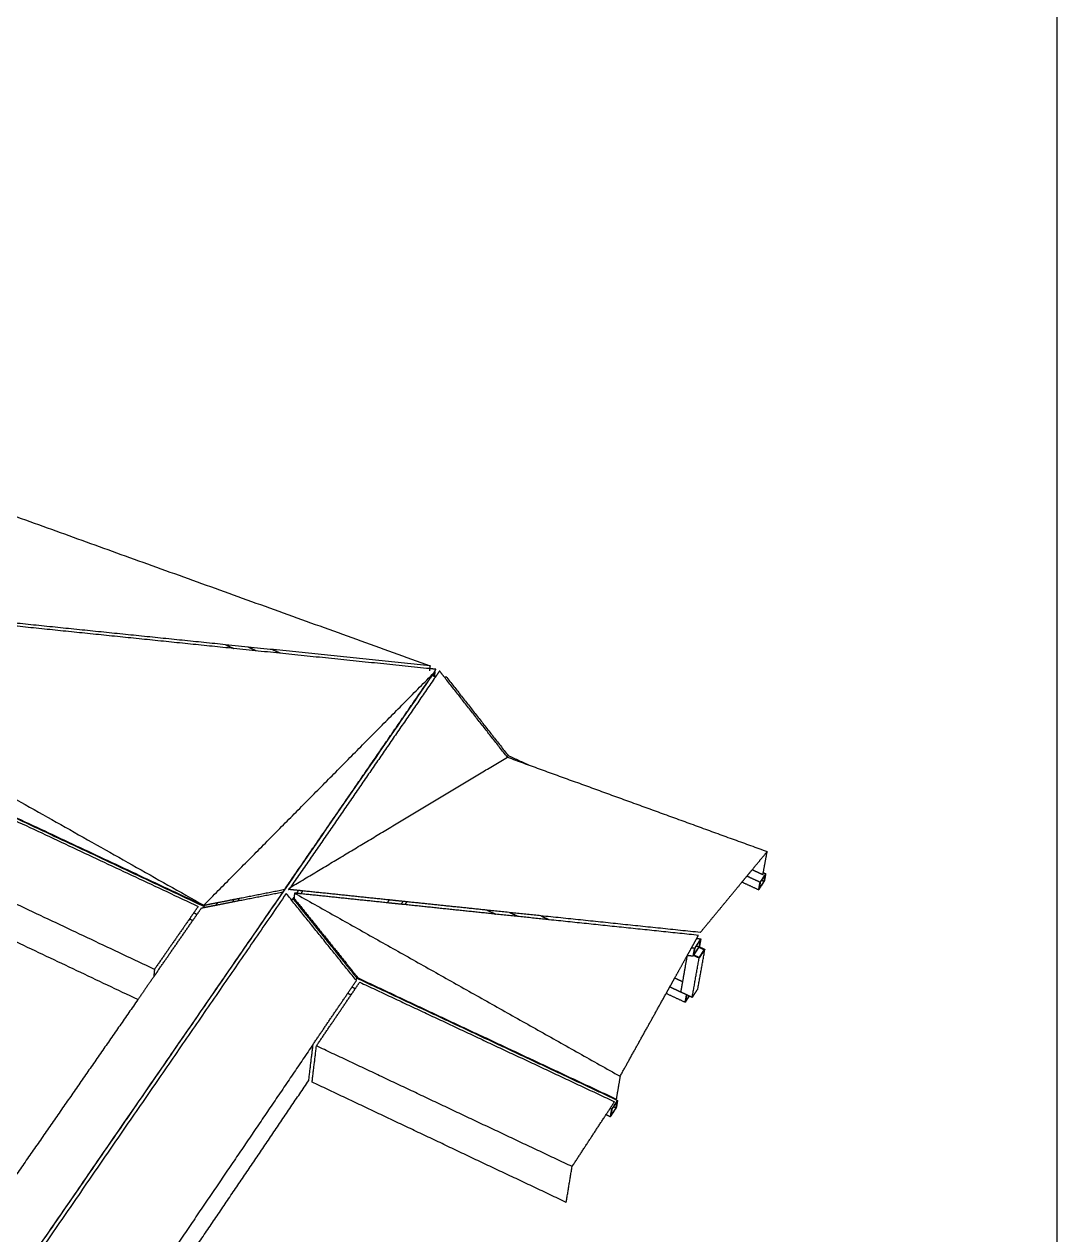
# Model space of a CAD drawing. Header units: millimetres. Extents: x 7297 to 60227, y -7497 to 19324.
# Drawn here: x 44932 to 47721, y 9926 to 13197 of the extents above; entities that cross this region are included whole.
import ezdxf

# ---------------------------------------------------------------- set-up
doc = ezdxf.new("R2010")
doc.units = ezdxf.units.MM
doc.layers.add('Make2D_PANEL', color=252, linetype='Continuous')
doc.layers.add('NS_FORM', color=7, linetype='Continuous')
doc.layers.add('Make2D_PIPE', color=7, linetype='Continuous', true_color=0xbf3f3f)

msp = doc.modelspace()

# ---------------------------------------------------------------- linework, layer by layer
at = {"layer": 'Make2D_PANEL'}
for points, weights, degree in [([(44495.59, 12015.99), (45251.41, 11743.54), (46028.35, 11463.48)], [38127.7897149, 37609.7964923, 37091.8032697], 2), ([(44495.59, 12015.99), (45251.41, 11743.54), (46028.35, 11463.48)], [38127.7897149, 37609.7964923, 37091.8032697], 2), ([(43896.12, 11674.54), (44651.93, 11248.13), (45417.23, 10816.37)], [37315.3575825, 37084.1254618, 36852.8933411], 2), ([(45476.14, 11520.19), (45008.93, 11568.17), (44542.98, 11616.02)], [37151.6056663, 37202.3546148, 37253.1035632], 2), ([(45476.14, 11520.19), (45008.93, 11568.17), (44542.98, 11616.02)], [37151.6056663, 37202.3546148, 37253.1035632], 2), ([(45498.41, 11509.96), (45031.02, 11557.97), (44564.91, 11605.85)], [37140.8003722, 37191.5492484, 37242.2981246], 2), ([(45498.41, 11509.96), (45031.02, 11557.97), (44564.91, 11605.85)], [37140.8003722, 37191.5492484, 37242.2981246], 2), ([(46028.35, 11463.48), (45752.03, 11491.86), (45476.14, 11520.19)], [37091.8032697, 37121.704468, 37151.6056663], 2), ([(46027.32, 11455.63), (45762.66, 11482.82), (45498.41, 11509.96)], [37083.5364457, 37112.1684089, 37140.8003722], 2), ([(45624.09, 11497.05), (45612.94, 11502.17), (45601.79, 11507.29)], [37568.1805472, 37573.6466511, 37579.112755], 2), ([(46028.35, 11463.48), (46027.43, 11456.48), (46026.52, 11449.49)], [37091.8032697, 37105.7803751, 37119.7574806], 2), ([(46028.35, 11463.48), (46027.43, 11456.48), (46026.52, 11449.49)], [37091.8032697, 37105.7803751, 37119.7574806], 2), ([(46044.19, 11453.9), (46035.76, 11454.77), (46027.32, 11455.63)], [37081.7136188, 37082.6250322, 37083.5364457], 2), ([(46044.19, 11453.9), (46035.76, 11454.77), (46027.32, 11455.63)], [37081.7136188, 37082.6250322, 37083.5364457], 2), ([(46039.46, 11445.57), (46041.04, 11448.35), (46042.61, 11451.12), (46044.19, 11453.9)], [37078.4840561, 37079.560577, 37080.6370979, 37081.7136188], 3), ([(46039.46, 11445.57), (46041.04, 11448.35), (46042.61, 11451.12), (46044.19, 11453.9)], [37078.4840561, 37079.560577, 37080.6370979, 37081.7136188], 3), ([(46054.07, 11449.52), (46048.41, 11441.29), (46042.74, 11433.06)], [37083.4525382, 37074.79873, 37066.1449217], 2), ([(46054.07, 11449.52), (46048.41, 11441.29), (46042.74, 11433.06)], [37083.4525382, 37074.79873, 37066.1449217], 2), ([(46068.73, 11430.86), (46061.4, 11440.19), (46054.07, 11449.52)], [37098.2046015, 37090.8285699, 37083.4525382], 2), ([(46068.73, 11430.86), (46061.4, 11440.19), (46054.07, 11449.52)], [37098.2046015, 37090.8285699, 37083.4525382], 2), ([(44073.33, 11446.13), (44738.69, 11133.92), (45415.94, 10816.12)], [37513.9083594, 37184.5280169, 36855.1476744], 2), ([(44076.91, 11435.35), (44733.75, 11127.05), (45402.18, 10813.31)], [37502.4333509, 37177.3492737, 36852.2651965], 2), ([(45417.23, 10816.37), (45728.94, 11131.31), (46038.76, 11444.34)], [36852.8933411, 36965.4497823, 37078.0062235], 2), ([(45635.8, 10859.42), (45828.74, 11139.48), (46018.69, 11415.2)], [36472.7698016, 36760.0747036, 37047.3796056], 2), ([(45635.8, 10859.42), (45828.74, 11139.48), (46018.69, 11415.2)], [36472.7698016, 36760.0747036, 37047.3796056], 2), ([(46042.74, 11433.06), (45848.65, 11151.19), (45651.43, 10864.77)], [37066.1449217, 36772.180519, 36478.2161164], 2), ([(46018.69, 11415.2), (46028.73, 11429.78), (46038.76, 11444.34)], [37047.3796056, 37062.6929145, 37078.0062235], 2), ([(46038.76, 11444.34), (46039, 11444.75), (46039.23, 11445.16), (46039.46, 11445.57)], [37078.0062235, 37078.165501, 37078.3247785, 37078.4840561], 3), ([(46237.13, 11216.49), (46153.12, 11323.43), (46068.73, 11430.86)], [37268.5366474, 37183.3706245, 37098.2046015], 2), ([(45283.98, 10643.14), (44613.45, 10959.84), (43954.6, 11271.03)], [36678.3003193, 37003.3843965, 37328.4684737], 2), ([(45651.43, 10864.77), (45947.42, 11042.52), (46237.13, 11216.49)], [36478.2161164, 36873.3763819, 37268.5366474], 2), ([(46237.13, 11216.49), (46585.84, 11089.74), (46938.87, 10961.41)], [37268.5366474, 37040.4125396, 36812.2884317], 2), ([(46237.13, 11216.49), (46585.84, 11089.74), (46938.87, 10961.41)], [37268.5366474, 37040.4125396, 36812.2884317], 2), ([(46238.21, 11215.12), (46237.67, 11215.8), (46237.13, 11216.49)], [37269.634294, 37269.0854707, 37268.5366474], 2), ([(46238.21, 11215.12), (46237.67, 11215.8), (46237.13, 11216.49)], [37269.634294, 37269.0854707, 37268.5366474], 2), ([(45239.23, 10561.56), (44590.45, 10868.87), (43952.62, 11170.99)], [36899.5930938, 37216.1225127, 37532.6519315], 2), ([(45239.23, 10561.56), (44590.45, 10868.87), (43952.62, 11170.99)], [36899.5930938, 37216.1225127, 37532.6519315], 2), ([(46898.18, 10912.13), (46911.77, 10928.59), (46925.33, 10945.02), (46938.87, 10961.41)], [36706.6527012, 36741.8646114, 36777.0765215, 36812.2884317], 3), ([(46927.27, 10898.78), (46933.06, 10930.04), (46938.87, 10961.41)], [36940.2539514, 36876.2711916, 36812.2884317], 2), ([(46927.27, 10898.78), (46933.06, 10930.04), (46938.87, 10961.41)], [36940.2539514, 36876.2711916, 36812.2884317], 2), ([(46870.88, 10879.07), (46879.99, 10890.11), (46889.09, 10901.13), (46898.18, 10912.13)], [36636.1178328, 36659.6287791, 36683.1397253, 36706.6506716], 3), ([(46898.18, 10912.13), (46898.18, 10912.13), (46898.18, 10912.13), (46898.18, 10912.13)], [36706.6506716, 36706.6513481, 36706.6520247, 36706.6527012], 3), ([(46927.27, 10898.78), (46912.72, 10905.46), (46898.18, 10912.13)], [36940.2539514, 36947.1485117, 36954.043072], 2), ([(46927.27, 10898.78), (46912.72, 10905.46), (46898.18, 10912.13)], [36940.2539514, 36947.1485117, 36954.043072], 2), ([(45513.67, 10835.37), (45574.56, 10847.36), (45635.8, 10859.42)], [36684.2048094, 36578.4873055, 36472.7698016], 2), ([(45513.67, 10835.37), (45574.56, 10847.36), (45635.8, 10859.42)], [36684.2048094, 36578.4873055, 36472.7698016], 2), ([(45646.34, 10859.09), (45648.04, 10860.99), (45649.73, 10862.88), (45651.43, 10864.77)], [36466.194166, 36470.2014828, 36474.2087996, 36478.2161164], 3), ([(45684.26, 10855.13), (45665.3, 10857.11), (45646.34, 10859.09)], [36462.1591781, 36464.176672, 36466.194166], 2), ([(46758.36, 10742.81), (46796.06, 10788.47), (46833.57, 10833.89), (46870.88, 10879.07)], [36348.2392431, 36444.198773, 36540.1583029, 36636.1178328], 3), ([(46758.36, 10742.81), (46796.06, 10788.47), (46833.57, 10833.89), (46870.88, 10879.07)], [36348.2392431, 36444.198773, 36540.1583029, 36636.1178328], 3), ([(45630.94, 10852.37), (45287.19, 10353.38), (44933.72, 9840.31)], [36465.5910584, 35964.8737193, 35464.1563802], 2), ([(45630.94, 10852.37), (45287.19, 10353.38), (44933.72, 9840.31)], [36465.5910584, 35964.8737193, 35464.1563802], 2), ([(45639.98, 10848.14), (45296.31, 10349.04), (44942.93, 9835.84)], [36461.2947931, 35960.5774539, 35459.8601148], 2), ([(45449.6, 10816.7), (45479.16, 10822.52), (45508.81, 10828.35)], [36780.4200799, 36728.7234413, 36677.0268028], 2), ([(45454.45, 10823.7), (45484.02, 10829.53), (45513.67, 10835.37)], [36787.5949501, 36735.8998798, 36684.2048094], 2), ([(45508.81, 10828.35), (45569.7, 10840.32), (45630.94, 10852.37)], [36677.0268028, 36571.3089306, 36465.5910584], 2), ([(45508.81, 10828.35), (45569.7, 10840.32), (45630.94, 10852.37)], [36677.0268028, 36571.3089306, 36465.5910584], 2), ([(45829.35, 10612.82), (45734.9, 10730.18), (45639.98, 10848.14)], [36647.4765488, 36554.3856709, 36461.2947931], 2), ([(45662.35, 10849.18), (45661.55, 10842.29), (45660.76, 10835.41)], [36456.1045151, 36470.0816205, 36484.058726], 2), ([(45660.76, 10835.41), (45663.44, 10832.08), (45666.12, 10828.74)], [36484.058726, 36486.6857656, 36489.3128052], 2), ([(45678.98, 10847.44), (45670.66, 10848.31), (45662.35, 10849.18)], [36454.3353399, 36455.2199275, 36456.1045151], 2), ([(45662.35, 10849.18), (46100.41, 10602.64), (46541.6, 10354.35)], [36456.1045151, 36326.7069724, 36197.3094297], 2), ([(45666.12, 10828.74), (45734.24, 10744.07), (45802.11, 10659.7)], [36489.3128052, 36556.1643793, 36623.0159535], 2), ([(45666.12, 10828.74), (45734.24, 10744.07), (45802.11, 10659.7)], [36489.3128052, 36556.1643793, 36623.0159535], 2), ([(45913.19, 10822.94), (45796.04, 10835.19), (45678.98, 10847.44)], [36429.4384146, 36441.8868773, 36454.3353399], 2), ([(45913.19, 10822.94), (45796.04, 10835.19), (45678.98, 10847.44)], [36429.4384146, 36441.8868773, 36454.3353399], 2), ([(45918.43, 10830.64), (45801.31, 10842.89), (45684.26, 10855.13)], [36437.2623338, 36449.7107559, 36462.1591781], 2), ([(45918.43, 10830.64), (45801.31, 10842.89), (45684.26, 10855.13)], [36437.2623338, 36449.7107559, 36462.1591781], 2), ([(45965.45, 10825.72), (45941.94, 10828.18), (45918.43, 10830.64)], [36432.2668523, 36434.764593, 36437.2623338], 2), ([(46182.82, 10802.99), (46074.1, 10814.36), (45965.45, 10825.72)], [36409.1925619, 36420.7297071, 36432.2668523], 2), ([(46182.82, 10802.99), (46074.1, 10814.36), (45965.45, 10825.72)], [36409.1925619, 36420.7297071, 36432.2668523], 2), ([(45402.18, 10813.31), (45390.51, 10796.51), (45378.83, 10779.7)], [36852.2651965, 36835.0177821, 36817.7703677], 2), ([(45387.75, 10775.51), (45399.42, 10792.33), (45411.09, 10809.13)], [36813.4730201, 36830.7209757, 36847.9689312], 2), ([(45411.09, 10809.13), (45416.63, 10810.22), (45422.17, 10811.31)], [36847.9689312, 36838.2348065, 36828.5006818], 2), ([(45415.94, 10816.12), (45416.58, 10816.25), (45417.23, 10816.37)], [36855.1476744, 36854.0205077, 36852.8933411], 2), ([(45417.23, 10816.37), (45435.82, 10820.04), (45454.45, 10823.7)], [36852.8933411, 36820.2441456, 36787.5949501], 2), ([(45417.23, 10816.37), (45435.82, 10820.04), (45454.45, 10823.7)], [36852.8933411, 36820.2441456, 36787.5949501], 2), ([(45422.17, 10811.31), (45435.88, 10814.01), (45449.6, 10816.7)], [36828.5006818, 36804.4603808, 36780.4200799], 2), ([(45422.17, 10811.31), (45435.88, 10814.01), (45449.6, 10816.7)], [36828.5006818, 36804.4603808, 36780.4200799], 2), ([(45960.22, 10818.02), (45936.7, 10820.48), (45913.19, 10822.94)], [36424.4430086, 36426.9407116, 36429.4384146], 2), ([(46205.75, 10792.34), (46082.94, 10805.18), (45960.22, 10818.02)], [36398.3874035, 36411.415206, 36424.4430086], 2), ([(46205.75, 10792.34), (46082.94, 10805.18), (45960.22, 10818.02)], [36398.3874035, 36411.415206, 36424.4430086], 2), ([(46327.5, 10787.86), (46255.15, 10795.43), (46182.82, 10802.99)], [36393.8505149, 36401.5215384, 36409.1925619], 2), ([(45378.83, 10779.7), (45331.5, 10711.55), (45283.98, 10643.14)], [36817.7703677, 36748.0353435, 36678.3003193], 2), ([(45378.83, 10779.7), (45331.5, 10711.55), (45283.98, 10643.14)], [36817.7703677, 36748.0353435, 36678.3003193], 2), ([(45292.92, 10638.91), (45340.43, 10707.34), (45387.75, 10775.51)], [36674.004054, 36743.7385371, 36813.4730201], 2), ([(45292.92, 10638.91), (45340.43, 10707.34), (45387.75, 10775.51)], [36674.004054, 36743.7385371, 36813.4730201], 2), ([(46350.48, 10777.2), (46278.1, 10784.77), (46205.75, 10792.34)], [36383.0449644, 36390.716184, 36398.3874035], 2), ([(46758.36, 10742.81), (46542.79, 10765.35), (46327.5, 10787.86)], [36348.2392431, 36371.044879, 36393.8505149], 2), ([(46758.36, 10742.81), (46542.79, 10765.35), (46327.5, 10787.86)], [36348.2392431, 36371.044879, 36393.8505149], 2), ([(46753.28, 10735.07), (46551.77, 10756.15), (46350.48, 10777.2)], [36340.4154742, 36361.7302193, 36383.0449644], 2), ([(46753.28, 10735.07), (46551.77, 10756.15), (46350.48, 10777.2)], [36340.4154742, 36361.7302193, 36383.0449644], 2), ([(46748.67, 10726.77), (46750.21, 10729.53), (46751.74, 10732.3), (46753.28, 10735.07)], [36337.2822062, 36338.3266289, 36339.3710515, 36340.4154742], 3), ([(46748.67, 10726.77), (46750.21, 10729.53), (46751.74, 10732.3), (46753.28, 10735.07)], [36337.2822062, 36338.3266289, 36339.3710515, 36340.4154742], 3), ([(46723.33, 10681.2), (46731.78, 10696.39), (46740.22, 10711.58), (46748.67, 10726.77)], [36320.0966588, 36325.8251746, 36331.5536904, 36337.2822062], 3), ([(46689.29, 10619.97), (46700.64, 10640.39), (46711.99, 10660.8), (46723.33, 10681.2)], [36297.032615, 36304.7206296, 36312.4086442, 36320.0966588], 3), ([(46689.29, 10619.97), (46700.64, 10640.39), (46711.99, 10660.8), (46723.33, 10681.2)], [36297.032615, 36304.7206296, 36312.4086442, 36320.0966588], 3), ([(45283.98, 10643.14), (45283.04, 10633.22), (45282.09, 10623.32)], [36678.3003193, 36698.7886335, 36719.2769477], 2), ([(45283.98, 10643.14), (45283.04, 10633.22), (45282.09, 10623.32)], [36678.3003193, 36698.7886335, 36719.2769477], 2), ([(45292.92, 10638.91), (45287.51, 10631.12), (45282.09, 10623.31)], [36674.004054, 36666.0732985, 36658.1425429], 2), ([(45292.92, 10638.91), (45287.51, 10631.12), (45282.09, 10623.31)], [36674.004054, 36666.0732985, 36658.1425429], 2), ([(45802.11, 10659.7), (45815.83, 10642.64), (45829.55, 10625.59)], [36623.0159535, 36636.5654125, 36650.1148716], 2), ([(45282.09, 10623.31), (45260.68, 10592.47), (45239.23, 10561.56)], [36658.1425429, 36626.8174107, 36595.4922784], 2), ([(45806.27, 10578.82), (45817.81, 10595.83), (45829.35, 10612.82)], [36612.9814296, 36630.2289892, 36647.4765488], 2), ([(45815.29, 10574.59), (45826.83, 10591.59), (45838.36, 10608.59)], [36608.6846922, 36625.9324878, 36643.1802835], 2), ([(45829.55, 10625.59), (45831.85, 10622.74), (45834.14, 10619.88)], [36650.1148716, 36652.3850818, 36654.655292], 2), ([(45829.55, 10625.59), (45831.85, 10622.74), (45834.14, 10619.88)], [36650.1148716, 36652.3850818, 36654.655292], 2), ([(45834.14, 10619.88), (46181.1, 10457.07), (46531.21, 10292.79)], [36654.655292, 36489.9651208, 36325.2749495], 2), ([(45834.14, 10619.88), (46181.1, 10457.07), (46531.21, 10292.79)], [36654.655292, 36489.9651208, 36325.2749495], 2), ([(45838.36, 10608.59), (46180.9, 10447.81), (46526.5, 10285.6)], [36643.1802835, 36480.6382449, 36318.0962063], 2), ([(46666.15, 10578.36), (46673.87, 10592.24), (46681.58, 10606.1), (46689.29, 10619.97)], [36281.3758066, 36286.5947427, 36291.8136789, 36297.032615], 3), ([(45712.53, 10440.73), (45759.49, 10509.91), (45806.27, 10578.82)], [36473.5116716, 36543.2465506, 36612.9814296], 2), ([(45712.53, 10440.73), (45759.49, 10509.91), (45806.27, 10578.82)], [36473.5116716, 36543.2465506, 36612.9814296], 2), ([(45721.57, 10436.46), (45768.52, 10505.65), (45815.29, 10574.59)], [36469.2154063, 36538.9500492, 36608.6846922], 2), ([(45721.57, 10436.46), (45768.52, 10505.65), (45815.29, 10574.59)], [36469.2154063, 36538.9500492, 36608.6846922], 2), ([(46541.6, 10354.35), (46583.18, 10429.13), (46624.7, 10503.81), (46666.15, 10578.36)], [36197.3094297, 36225.3315554, 36253.353681, 36281.3758066], 3), ([(46541.6, 10354.35), (46583.18, 10429.13), (46624.7, 10503.81), (46666.15, 10578.36)], [36197.3094297, 36225.3315554, 36253.353681, 36281.3758066], 3), ([(45239.23, 10561.56), (45040.62, 10275.47), (44838.83, 9984.8)], [36595.4922784, 36307.9957043, 36020.4991301], 2), ([(45239.23, 10561.56), (45040.62, 10275.47), (44838.83, 9984.8)], [36595.4922784, 36307.9957043, 36020.4991301], 2), ([(45712.53, 10440.73), (45490.07, 10113.02), (45263.55, 9779.34)], [36473.5116716, 36146.7592097, 35820.0067477], 2), ([(45700.72, 10342.97), (45706.6, 10391.71), (45712.53, 10440.73)], [36677.6951294, 36575.6034005, 36473.5116716], 2), ([(45700.72, 10342.97), (45706.6, 10391.71), (45712.53, 10440.73)], [36677.6951294, 36575.6034005, 36473.5116716], 2), ([(45709.71, 10338.71), (45715.62, 10387.45), (45721.57, 10436.46)], [36673.3988641, 36571.3071352, 36469.2154063], 2), ([(45709.71, 10338.71), (45715.62, 10387.45), (45721.57, 10436.46)], [36673.3988641, 36571.3071352, 36469.2154063], 2), ([(46411.98, 10110.36), (46065.23, 10274.14), (45721.57, 10436.46)], [36144.1313291, 36306.6733677, 36469.2154063], 2), ([(45305.27, 9759.15), (45504.57, 10053.39), (45700.72, 10342.97)], [36097.9250373, 36387.8100834, 36677.6951294], 2), ([(45305.27, 9759.15), (45504.57, 10053.39), (45700.72, 10342.97)], [36097.9250373, 36387.8100834, 36677.6951294], 2), ([(46396.13, 10013.58), (46051.39, 10176.87), (45709.71, 10338.71)], [36348.3147869, 36510.8568255, 36673.3988641], 2), ([(46396.13, 10013.58), (46051.39, 10176.87), (45709.71, 10338.71)], [36348.3147869, 36510.8568255, 36673.3988641], 2), ([(46541.6, 10354.35), (46536.39, 10323.51), (46531.21, 10292.79)], [36197.3094297, 36261.2921896, 36325.2749495], 2), ([(46541.6, 10354.35), (46536.39, 10323.51), (46531.21, 10292.79)], [36197.3094297, 36261.2921896, 36325.2749495], 2), ([(46503.88, 10250.98), (46515.2, 10268.3), (46526.5, 10285.6)], [36283.5992843, 36300.8477453, 36318.0962063], 2), ([(46411.98, 10110.36), (46458.02, 10180.81), (46503.88, 10250.98)], [36144.1313291, 36213.8653067, 36283.5992843], 2), ([(46411.98, 10110.36), (46458.02, 10180.81), (46503.88, 10250.98)], [36144.1313291, 36213.8653067, 36283.5992843], 2), ([(46396.13, 10013.58), (46404.03, 10061.83), (46411.98, 10110.36)], [36348.3147869, 36246.223058, 36144.1313291], 2), ([(46396.13, 10013.58), (46404.03, 10061.83), (46411.98, 10110.36)], [36348.3147869, 36246.223058, 36144.1313291], 2)]:
    msp.add_rational_spline(points, weights, degree=degree, dxfattribs=at)
at = {"layer": 'Make2D_PIPE'}
for points, weights in [([(45476.14, 11520.19), (45487.27, 11515.08), (45498.41, 11509.96)], [37694.4899712, 37689.0083769, 37683.5267827]), ([(45476.14, 11520.19), (45487.27, 11515.08), (45498.41, 11509.96)], [37694.4899712, 37689.0083769, 37683.5267827]), ([(45558.7, 11503.77), (45547.56, 11508.89), (45536.42, 11514)], [37613.4302955, 37618.9026563, 37624.3750171]), ([(46041.62, 11448.24), (46040.71, 11441.32), (46039.8, 11434.41)], [37158.0548168, 37171.9071588, 37185.7595007]), ([(46041.62, 11448.24), (46040.71, 11441.32), (46039.8, 11434.41)], [37158.0548168, 37171.9071588, 37185.7595007]), ([(46039.84, 11445.66), (46040.73, 11446.95), (46041.62, 11448.24)], [37155.3274199, 37156.6911184, 37158.0548168]), ([(46039.84, 11445.66), (46040.73, 11446.95), (46041.62, 11448.24)], [37155.3274199, 37156.6911184, 37158.0548168]), ([(46018.73, 11415.21), (44907.32, 9801.92), (43689.38, 8034.01)], [37122.5193978, 35499.1026951, 33875.6859923]), ([(46018.73, 11415.21), (44907.32, 9801.92), (43689.38, 8034.01)], [37122.5193978, 35499.1026951, 33875.6859923]), ([(44071.74, 11445.02), (44740.94, 11130.99), (45422.17, 10811.31)], [37550.7431435, 37219.1470627, 36887.5509819]), ([(44071.74, 11445.02), (44740.94, 11130.99), (45422.17, 10811.31)], [37550.7431435, 37219.1470627, 36887.5509819]), ([(46018.69, 11415.2), (46018.71, 11415.21), (46018.73, 11415.21)], [37244.9016463, 37244.867056, 37244.8324658]), ([(46018.69, 11415.2), (46018.71, 11415.21), (46018.73, 11415.21)], [37244.9016463, 37244.867056, 37244.8324658]), ([(46033.83, 11437.13), (46026.28, 11426.18), (46018.73, 11415.21)], [37145.603526, 37134.0614619, 37122.5193978]), ([(46039.8, 11434.41), (46036.81, 11435.77), (46033.83, 11437.13)], [37142.7301344, 37144.1668302, 37145.603526]), ([(46033.94, 11437.09), (46036.89, 11441.37), (46039.84, 11445.66)], [37146.2970444, 37150.8122322, 37155.3274199]), ([(46040.72, 11445.85), (46037.62, 11441.34), (46034.51, 11436.83)], [37159.6538556, 37154.8979904, 37150.1421252]), ([(46039.25, 11434.66), (46039.99, 11440.25), (46040.72, 11445.85)], [37182.0687072, 37170.8612814, 37159.6538556]), ([(46039.84, 11445.65), (46039.65, 11445.61), (46039.46, 11445.57)], [37161.1813571, 37161.503553, 37161.8257488]), ([(46039.84, 11445.65), (46039.65, 11445.61), (46039.46, 11445.57)], [37161.1813571, 37161.503553, 37161.8257488]), ([(46042.74, 11433.06), (46041.27, 11433.73), (46039.8, 11434.41)], [37141.3117315, 37142.0209329, 37142.7301344]), ([(46042.74, 11433.06), (46041.27, 11433.73), (46039.8, 11434.41)], [37141.3117315, 37142.0209329, 37142.7301344]), ([(46068.73, 11430.86), (46070.04, 11432.76), (46071.34, 11434.65)], [37139.7365553, 37141.7352438, 37143.7339323]), ([(46068.73, 11430.86), (46070.04, 11432.76), (46071.34, 11434.65)], [37139.7365553, 37141.7352438, 37143.7339323]), ([(46071.34, 11434.65), (46155.42, 11327.61), (46239.11, 11221.05)], [37143.7339323, 37228.6908672, 37313.647802]), ([(46071.34, 11434.65), (46155.42, 11327.61), (46239.11, 11221.05)], [37143.7339323, 37228.6908672, 37313.647802]), ([(46239.11, 11221.05), (46237.82, 11219.15), (46236.53, 11217.25)], [37313.647802, 37311.6491135, 37309.650425]), ([(46239.11, 11221.05), (46266.76, 11208.36), (46294.42, 11195.66)], [37313.6476114, 37300.303827, 37286.9600425]), ([(46239.11, 11221.05), (46266.76, 11208.36), (46294.42, 11195.66)], [37313.6476114, 37300.303827, 37286.9600425]), ([(46919.72, 10878.52), (46901.85, 10886.74), (46883.98, 10894.94)], [36956.7791727, 36965.2543625, 36973.7295523]), ([(46919.72, 10878.52), (46927.3, 10890.12), (46934.87, 10901.7)], [36956.7791727, 36968.7437447, 36980.7083168]), ([(46934, 10899.7), (46927.13, 10889.19), (46920.25, 10878.66)], [36981.5166085, 36970.6527771, 36959.7889457]), ([(46928.37, 10904.68), (46931.62, 10903.19), (46934.87, 10901.7)], [36983.7912254, 36982.2497711, 36980.7083168]), ([(46928.37, 10904.68), (46931.62, 10903.19), (46934.87, 10901.7)], [36983.7912254, 36982.2497711, 36980.7083168]), ([(46930.6, 10881.36), (46932.3, 10890.53), (46934, 10899.7)], [37019.1992466, 37000.3579275, 36981.5166085]), ([(46934.87, 10901.7), (46932.99, 10891.59), (46931.12, 10881.5)], [36980.7083168, 37001.4586682, 37022.2090196]), ([(46934.87, 10901.7), (46932.99, 10891.59), (46931.12, 10881.5)], [36980.7083168, 37001.4586682, 37022.2090196]), ([(46933.66, 10899.86), (46933.83, 10899.78), (46934, 10899.7)], [36981.6754134, 36981.5960109, 36981.5166085]), ([(46870.88, 10879.07), (46893.43, 10868.71), (46915.99, 10858.34)], [37019.7020457, 37008.9909606, 36998.2798755]), ([(46870.88, 10879.07), (46893.43, 10868.71), (46915.99, 10858.34)], [37019.7020457, 37008.9909606, 36998.2798755]), ([(46931.12, 10881.5), (46923.56, 10869.92), (46915.99, 10858.34)], [37022.2090196, 37010.2444475, 36998.2798755]), ([(46931.12, 10881.5), (46923.56, 10869.92), (46915.99, 10858.34)], [37022.2090196, 37010.2444475, 36998.2798755]), ([(46915.99, 10858.34), (46917.86, 10868.42), (46919.72, 10878.52)], [36998.2798755, 36977.5295241, 36956.7791727]), ([(46916.4, 10860.54), (46916.63, 10860.44), (46916.86, 10860.33)], [36997.689936, 36997.5807599, 36997.4715838]), ([(46916.86, 10860.33), (46923.73, 10870.85), (46930.6, 10881.36)], [36997.4715838, 37008.3354152, 37019.1992466]), ([(46920.25, 10878.66), (46918.55, 10869.49), (46916.86, 10860.33)], [36959.7889457, 36978.6302647, 36997.4715838]), ([(46920.25, 10878.66), (46920.08, 10878.74), (46919.92, 10878.81)], [36959.7889457, 36959.8678199, 36959.9466941]), ([(46923.99, 10884.39), (46927.29, 10882.88), (46930.6, 10881.36)], [37022.3336744, 37020.7664605, 37019.1992466]), ([(46930.66, 10881.71), (46930.89, 10881.6), (46931.12, 10881.5)], [37022.4268896, 37022.3179546, 37022.2090196]), ([(45495.14, 10825.66), (45497.57, 10829.17), (45500, 10832.67)], [36902.3107799, 36905.9190873, 36909.5273947]), ([(45513.67, 10835.37), (45511.24, 10831.86), (45508.81, 10828.35)], [36974.5800331, 36970.9618569, 36967.3436806]), ([(45513.67, 10835.37), (45511.24, 10831.86), (45508.81, 10828.35)], [36974.5800331, 36970.9618569, 36967.3436806]), ([(45654.98, 10829.5), (45658.04, 10833.96), (45661.1, 10838.4)], [36516.2478053, 36520.7803249, 36525.3128446]), ([(45655.06, 10829.41), (45656.64, 10831.72), (45658.22, 10834.02)], [36516.8839684, 36519.2300778, 36521.5761872]), ([(45658.22, 10834.02), (45661.33, 10830.16), (45664.44, 10826.29)], [36521.5761872, 36524.6231974, 36527.6702075]), ([(45666.12, 10828.74), (45665.28, 10827.52), (45664.44, 10826.29)], [36577.7420694, 36576.4937328, 36575.2453962]), ([(45666.12, 10828.74), (45665.28, 10827.52), (45664.44, 10826.29)], [36577.7420694, 36576.4937328, 36575.2453962]), ([(45664.44, 10826.29), (45732.56, 10741.62), (45800.44, 10657.25)], [36527.6702075, 36594.596623, 36661.5230384]), ([(45664.44, 10826.29), (45732.56, 10741.62), (45800.44, 10657.25)], [36527.6702075, 36594.596623, 36661.5230384]), ([(45668.1, 10848.58), (45670.74, 10852.42), (45673.39, 10856.27)], [36535.676396, 36539.5968847, 36543.5173734]), ([(45684.27, 10855.13), (45681.62, 10851.29), (45678.98, 10847.44)], [36604.6762484, 36600.7479348, 36596.8196212]), ([(45684.27, 10855.13), (45681.62, 10851.29), (45678.98, 10847.44)], [36604.6762484, 36600.7479348, 36596.8196212]), ([(45913.19, 10822.94), (45915.81, 10826.79), (45918.43, 10830.64)], [36899.5104873, 36903.4733858, 36907.4362844]), ([(45913.19, 10822.94), (45915.81, 10826.79), (45918.43, 10830.64)], [36899.5104873, 36903.4733858, 36907.4362844]), ([(45955.15, 10826.8), (45952.53, 10822.95), (45949.92, 10819.1)], [36903.4836225, 36899.5217152, 36895.559808]), ([(45965.45, 10825.72), (45962.84, 10821.87), (45960.22, 10818.02)], [36964.6396934, 36960.6709346, 36956.7021758]), ([(45965.45, 10825.72), (45962.84, 10821.87), (45960.22, 10818.02)], [36964.6396934, 36960.6709346, 36956.7021758]), ([(45398.79, 10791.41), (45394.33, 10793.5), (45389.87, 10795.6)], [36867.1045893, 36869.2547254, 36871.4048615]), ([(45454.45, 10823.7), (45452.02, 10820.2), (45449.6, 10816.7)], [36900.2964785, 36896.6964253, 36893.0963722]), ([(45454.45, 10823.7), (45452.02, 10820.2), (45449.6, 10816.7)], [36900.2964785, 36896.6964253, 36893.0963722]), ([(46182.82, 10802.99), (46194.28, 10797.67), (46205.75, 10792.34)], [36941.2285799, 36935.7463903, 36930.2642007]), ([(46182.82, 10802.99), (46194.28, 10797.67), (46205.75, 10792.34)], [36941.2285799, 36935.7463903, 36930.2642007]), ([(46265.53, 10786.09), (46254.06, 10791.42), (46242.59, 10796.74)], [36861.6374106, 36867.1097714, 36872.5821322]), ([(45378.83, 10779.7), (45383.29, 10777.6), (45387.75, 10775.5)], [36917.2638956, 36915.1095809, 36912.9552662]), ([(45378.83, 10779.7), (45383.29, 10777.6), (45387.75, 10775.5)], [36917.2638956, 36915.1095809, 36912.9552662]), ([(46327.5, 10787.86), (46338.99, 10782.53), (46350.48, 10777.2)], [36863.4630814, 36857.9907206, 36852.5183597]), ([(46327.5, 10787.86), (46338.99, 10782.53), (46350.48, 10777.2)], [36863.4630814, 36857.9907206, 36852.5183597]), ([(46742.73, 10699.84), (46738.46, 10700.29), (46734.19, 10700.73)], [36384.6991554, 36385.1509411, 36385.6027267]), ([(46739.14, 10679.54), (46740.93, 10689.68), (46742.73, 10699.84)], [36426.1998583, 36405.4495069, 36384.6991554]), ([(46740.08, 10681.66), (46747.74, 10693.36), (46755.4, 10705.05)], [36425.4904705, 36437.3304408, 36449.1704112]), ([(46743.34, 10700.09), (46741.71, 10690.87), (46740.08, 10681.66)], [36387.8078323, 36406.6491514, 36425.4904705]), ([(46754.6, 10703.16), (46747.58, 10692.43), (46740.55, 10681.69)], [36450.1056879, 36439.2408891, 36428.3760903]), ([(46742.73, 10699.84), (46751.18, 10712.73), (46759.62, 10725.62)], [36384.6991554, 36397.7387704, 36410.7783853]), ([(46743.34, 10700.09), (46743.13, 10700.11), (46742.92, 10700.13)], [36387.8078323, 36387.8299467, 36387.852061]), ([(46758.67, 10723.5), (46751.01, 10711.8), (46743.34, 10700.09)], [36411.487773, 36399.6478027, 36387.8078323]), ([(46747.16, 10705.91), (46751.28, 10705.48), (46755.4, 10705.05)], [36450.0444474, 36449.6074293, 36449.1704112]), ([(46748.67, 10726.76), (46754.14, 10726.19), (46759.62, 10725.62)], [36411.9382063, 36411.3582958, 36410.7783853]), ([(46748.67, 10726.76), (46754.14, 10726.19), (46759.62, 10725.62)], [36411.9382063, 36411.3582958, 36410.7783853]), ([(46751.66, 10591.02), (46761.1, 10643.94), (46770.6, 10697.17)], [36662.469002, 36553.255756, 36444.0425101]), ([(46751.66, 10591.02), (46761.1, 10643.94), (46770.6, 10697.17)], [36662.469002, 36553.255756, 36444.0425101]), ([(46754.26, 10703.31), (46761.37, 10700.02), (46768.48, 10696.73)], [36450.2623604, 36446.9314453, 36443.6005302]), ([(46768.48, 10696.73), (46761.46, 10686), (46754.43, 10675.26)], [36443.6005302, 36432.7366988, 36421.8728674]), ([(46754.97, 10704.4), (46755.14, 10704.32), (46755.32, 10704.24)], [36451.363101, 36451.282882, 36451.2026631]), ([(46770.6, 10697.17), (46762.87, 10685.35), (46755.13, 10673.52)], [36444.0425101, 36432.0779381, 36420.1133661]), ([(46756.01, 10705.3), (46755.66, 10704.77), (46755.32, 10704.24)], [36452.2790881, 36451.7417914, 36451.2044947]), ([(46756.01, 10705.3), (46755.66, 10704.77), (46755.32, 10704.24)], [36452.2790881, 36451.7417914, 36451.2044947]), ([(46755.32, 10704.24), (46762.96, 10700.71), (46770.6, 10697.17)], [36451.2026631, 36447.6225866, 36444.0425101]), ([(46755.32, 10704.24), (46762.96, 10700.71), (46770.6, 10697.17)], [36451.2026631, 36447.6225866, 36444.0425101]), ([(46755.4, 10705.05), (46757.04, 10714.27), (46758.67, 10723.5)], [36449.1704112, 36430.3290921, 36411.487773]), ([(46755.46, 10705.36), (46755.73, 10705.33), (46756.01, 10705.3)], [36452.3379383, 36452.3085132, 36452.2790881]), ([(46759.62, 10725.62), (46757.81, 10715.45), (46756.01, 10705.3)], [36410.7783853, 36431.5287367, 36452.2790881]), ([(46759.62, 10725.62), (46757.81, 10715.45), (46756.01, 10705.3)], [36410.7783853, 36431.5287367, 36452.2790881]), ([(46758.26, 10723.54), (46758.47, 10723.52), (46758.67, 10723.5)], [36411.5320604, 36411.5099167, 36411.487773]), ([(46710.87, 10609.95), (46717.13, 10645.5), (46723.41, 10681.19)], [36594.1624278, 36520.9418396, 36447.7212514]), ([(46710.87, 10609.95), (46717.13, 10645.5), (46723.41, 10681.19)], [36594.1624278, 36520.9418396, 36447.7212514]), ([(46723.33, 10681.19), (46723.37, 10681.19), (46723.41, 10681.19)], [36427.8752253, 36427.8710725, 36427.8669196]), ([(46723.33, 10681.19), (46723.37, 10681.19), (46723.41, 10681.19)], [36427.8752253, 36427.8710725, 36427.8669196]), ([(46723.41, 10681.19), (46731.27, 10680.36), (46739.14, 10679.54)], [36427.8669196, 36427.0333889, 36426.1998583]), ([(46736.26, 10567.44), (46745.67, 10620.32), (46755.13, 10673.52)], [36638.5398579, 36529.326612, 36420.1133661]), ([(46739.83, 10680.6), (46739.49, 10680.07), (46739.14, 10679.54)], [36427.2753496, 36426.7376039, 36426.1998583]), ([(46755.13, 10673.52), (46747.25, 10677.17), (46739.37, 10680.82)], [36420.1133661, 36423.8030092, 36427.4926523]), ([(46739.52, 10681.71), (46739.8, 10681.69), (46740.08, 10681.66)], [36425.5494353, 36425.5199529, 36425.4904705]), ([(46754.43, 10675.26), (46747.32, 10678.55), (46740.2, 10681.85)], [36421.8728674, 36425.2037825, 36428.5346976]), ([(45800.44, 10657.25), (45801.28, 10658.48), (45802.11, 10659.7)], [36729.853281, 36731.1012487, 36732.3492164]), ([(45800.44, 10657.25), (45801.28, 10658.48), (45802.11, 10659.7)], [36729.853281, 36731.1012487, 36732.3492164]), ([(45800.44, 10657.25), (45814.17, 10640.19), (45827.88, 10623.14)], [36661.5230384, 36675.0876662, 36688.6522941]), ([(45823.53, 10633.07), (45822.7, 10631.85), (45821.87, 10630.62)], [36705.2224457, 36703.9741811, 36702.7259166]), ([(45830.75, 10619.58), (45829.19, 10617.27), (45827.62, 10614.96)], [36691.4900569, 36689.1442307, 36686.7984045]), ([(45827.88, 10623.14), (45829.32, 10621.36), (45830.75, 10619.58)], [36688.6522941, 36690.0711755, 36691.4900569]), ([(45827.88, 10623.14), (45829.32, 10621.36), (45830.75, 10619.58)], [36688.6522941, 36690.0711755, 36691.4900569]), ([(45829.55, 10625.59), (45828.72, 10624.37), (45827.89, 10623.14)], [36759.5290347, 36758.2813746, 36757.0337144]), ([(45829.55, 10625.59), (45828.72, 10624.37), (45827.89, 10623.14)], [36759.5290347, 36758.2813746, 36757.0337144]), ([(45830.75, 10619.58), (46181.11, 10455.17), (46534.67, 10289.25)], [36691.490227, 36525.0203993, 36358.5505716]), ([(45830.75, 10619.58), (46181.11, 10455.17), (46534.67, 10289.25)], [36691.490227, 36525.0203993, 36358.5505716]), ([(46689.29, 10619.97), (46700.08, 10614.96), (46710.87, 10609.95)], [36691.8864337, 36686.7939244, 36681.701415]), ([(46689.29, 10619.97), (46700.08, 10614.96), (46710.87, 10609.95)], [36691.8864337, 36686.7939244, 36681.701415]), ([(46705.88, 10581.56), (46708.37, 10595.74), (46710.87, 10609.95)], [36652.8607424, 36623.5115851, 36594.1624278]), ([(45806.27, 10578.82), (45810.78, 10576.7), (45815.29, 10574.58)], [36711.921831, 36709.7678933, 36707.6139556]), ([(45806.27, 10578.82), (45810.78, 10576.7), (45815.29, 10574.58)], [36711.921831, 36709.7678933, 36707.6139556]), ([(45826.2, 10590.67), (45821.69, 10592.78), (45817.19, 10594.9)], [36662.1084102, 36664.2582705, 36666.4081308]), ([(46666.16, 10578.36), (46691.83, 10566.43), (46717.53, 10554.49)], [36711.4545339, 36699.3277684, 36687.2010029]), ([(46666.16, 10578.36), (46691.83, 10566.43), (46717.53, 10554.49)], [36711.4545339, 36699.3277684, 36687.2010029]), ([(46705.88, 10581.56), (46690.8, 10588.56), (46675.72, 10595.57)], [36652.8598243, 36659.9715286, 36667.0832328]), ([(46728.38, 10571.11), (46717.13, 10576.33), (46705.88, 10581.56)], [36642.2535916, 36647.557167, 36652.8607424]), ([(46717.53, 10554.49), (46719.3, 10564.49), (46721.07, 10574.5)], [36687.2010029, 36666.4506515, 36645.7003001]), ([(46728.38, 10571.11), (46722.96, 10562.8), (46717.53, 10554.49)], [36704.0798458, 36695.6404244, 36687.2010029]), ([(46728.38, 10571.11), (46722.96, 10562.8), (46717.53, 10554.49)], [36704.0798458, 36695.6404244, 36687.2010029]), ([(46721.54, 10574.28), (46719.97, 10565.38), (46718.4, 10556.49)], [36649.507532, 36667.9501216, 36686.3927112]), ([(46718.4, 10556.49), (46723.22, 10563.88), (46728.05, 10571.26)], [36686.3927112, 36693.8941461, 36701.395581]), ([(46736.26, 10567.44), (46732.32, 10569.27), (46728.38, 10571.11)], [36638.5398579, 36640.3967247, 36642.2535916]), ([(46736.26, 10567.44), (46732.32, 10569.27), (46728.38, 10571.11)], [36638.5398579, 36640.3967247, 36642.2535916]), ([(46751.66, 10591.02), (46743.96, 10579.24), (46736.26, 10567.44)], [36662.469002, 36650.5044299, 36638.5398579]), ([(46751.66, 10591.02), (46743.96, 10579.24), (46736.26, 10567.44)], [36662.469002, 36650.5044299, 36638.5398579]), ([(46717.92, 10556.71), (46718.16, 10556.6), (46718.4, 10556.49)], [36686.6178536, 36686.5052824, 36686.3927112]), ([(46519.01, 10265.28), (46526.84, 10277.27), (46534.67, 10289.25)], [36334.6214276, 36346.5859996, 36358.5505716]), ([(46533.8, 10287.23), (46526.69, 10276.35), (46519.58, 10265.47)], [36359.3588633, 36348.4950319, 36337.6312005]), ([(46524.07, 10272.35), (46527.41, 10270.78), (46530.75, 10269.21)], [36400.1756924, 36398.6085969, 36397.0415015]), ([(46530.75, 10269.21), (46532.28, 10278.22), (46533.8, 10287.23)], [36397.0415015, 36378.2001824, 36359.3588633]), ([(46530.82, 10269.63), (46531.07, 10269.52), (46531.32, 10269.4)], [36400.2830968, 36400.1671856, 36400.0512744]), ([(46534.67, 10289.25), (46533, 10279.32), (46531.32, 10269.4)], [36358.5505716, 36379.300923, 36400.0512744]), ([(46534.67, 10289.25), (46533, 10279.32), (46531.32, 10269.4)], [36358.5505716, 36379.300923, 36400.0512744]), ([(46533.46, 10287.39), (46533.63, 10287.31), (46533.8, 10287.23)], [36359.5176682, 36359.4382658, 36359.3588633]), ([(46503.88, 10250.98), (46509.78, 10248.21), (46515.67, 10245.44)], [36381.6504335, 36378.8862819, 36376.1221304]), ([(46503.88, 10250.98), (46509.78, 10248.21), (46515.67, 10245.44)], [36381.6504335, 36378.8862819, 36376.1221304]), ([(46519.01, 10265.28), (46516.8, 10266.32), (46514.58, 10267.35)], [36334.6214276, 36335.6581614, 36336.6948952]), ([(46531.32, 10269.4), (46523.5, 10257.43), (46515.67, 10245.44)], [36400.0512744, 36388.0867024, 36376.1221304]), ([(46531.32, 10269.4), (46523.5, 10257.43), (46515.67, 10245.44)], [36400.0512744, 36388.0867024, 36376.1221304]), ([(46515.67, 10245.44), (46517.34, 10255.35), (46519.01, 10265.28)], [36376.1221304, 36355.371779, 36334.6214276]), ([(46516.05, 10247.69), (46516.3, 10247.57), (46516.54, 10247.46)], [36375.544798, 36375.4293183, 36375.3138387]), ([(46516.54, 10247.46), (46523.65, 10258.34), (46530.75, 10269.21)], [36375.3138387, 36386.1776701, 36397.0415015]), ([(46519.58, 10265.47), (46518.06, 10256.46), (46516.54, 10247.46)], [36337.6312005, 36356.4725196, 36375.3138387]), ([(46519.58, 10265.47), (46519.41, 10265.55), (46519.24, 10265.63)], [36337.6312005, 36337.710603, 36337.7900054])]:
    msp.add_rational_spline(points, weights, degree=2, dxfattribs=at)
at = {"layer": 'NS_FORM'}
msp.add_lwpolyline([(31813.65, 19323.52), (47721, 19323.52), (47721, 6645.21), (31813.65, 6645.21)], close=True, dxfattribs=at)

doc.saveas('drawing.dxf')
